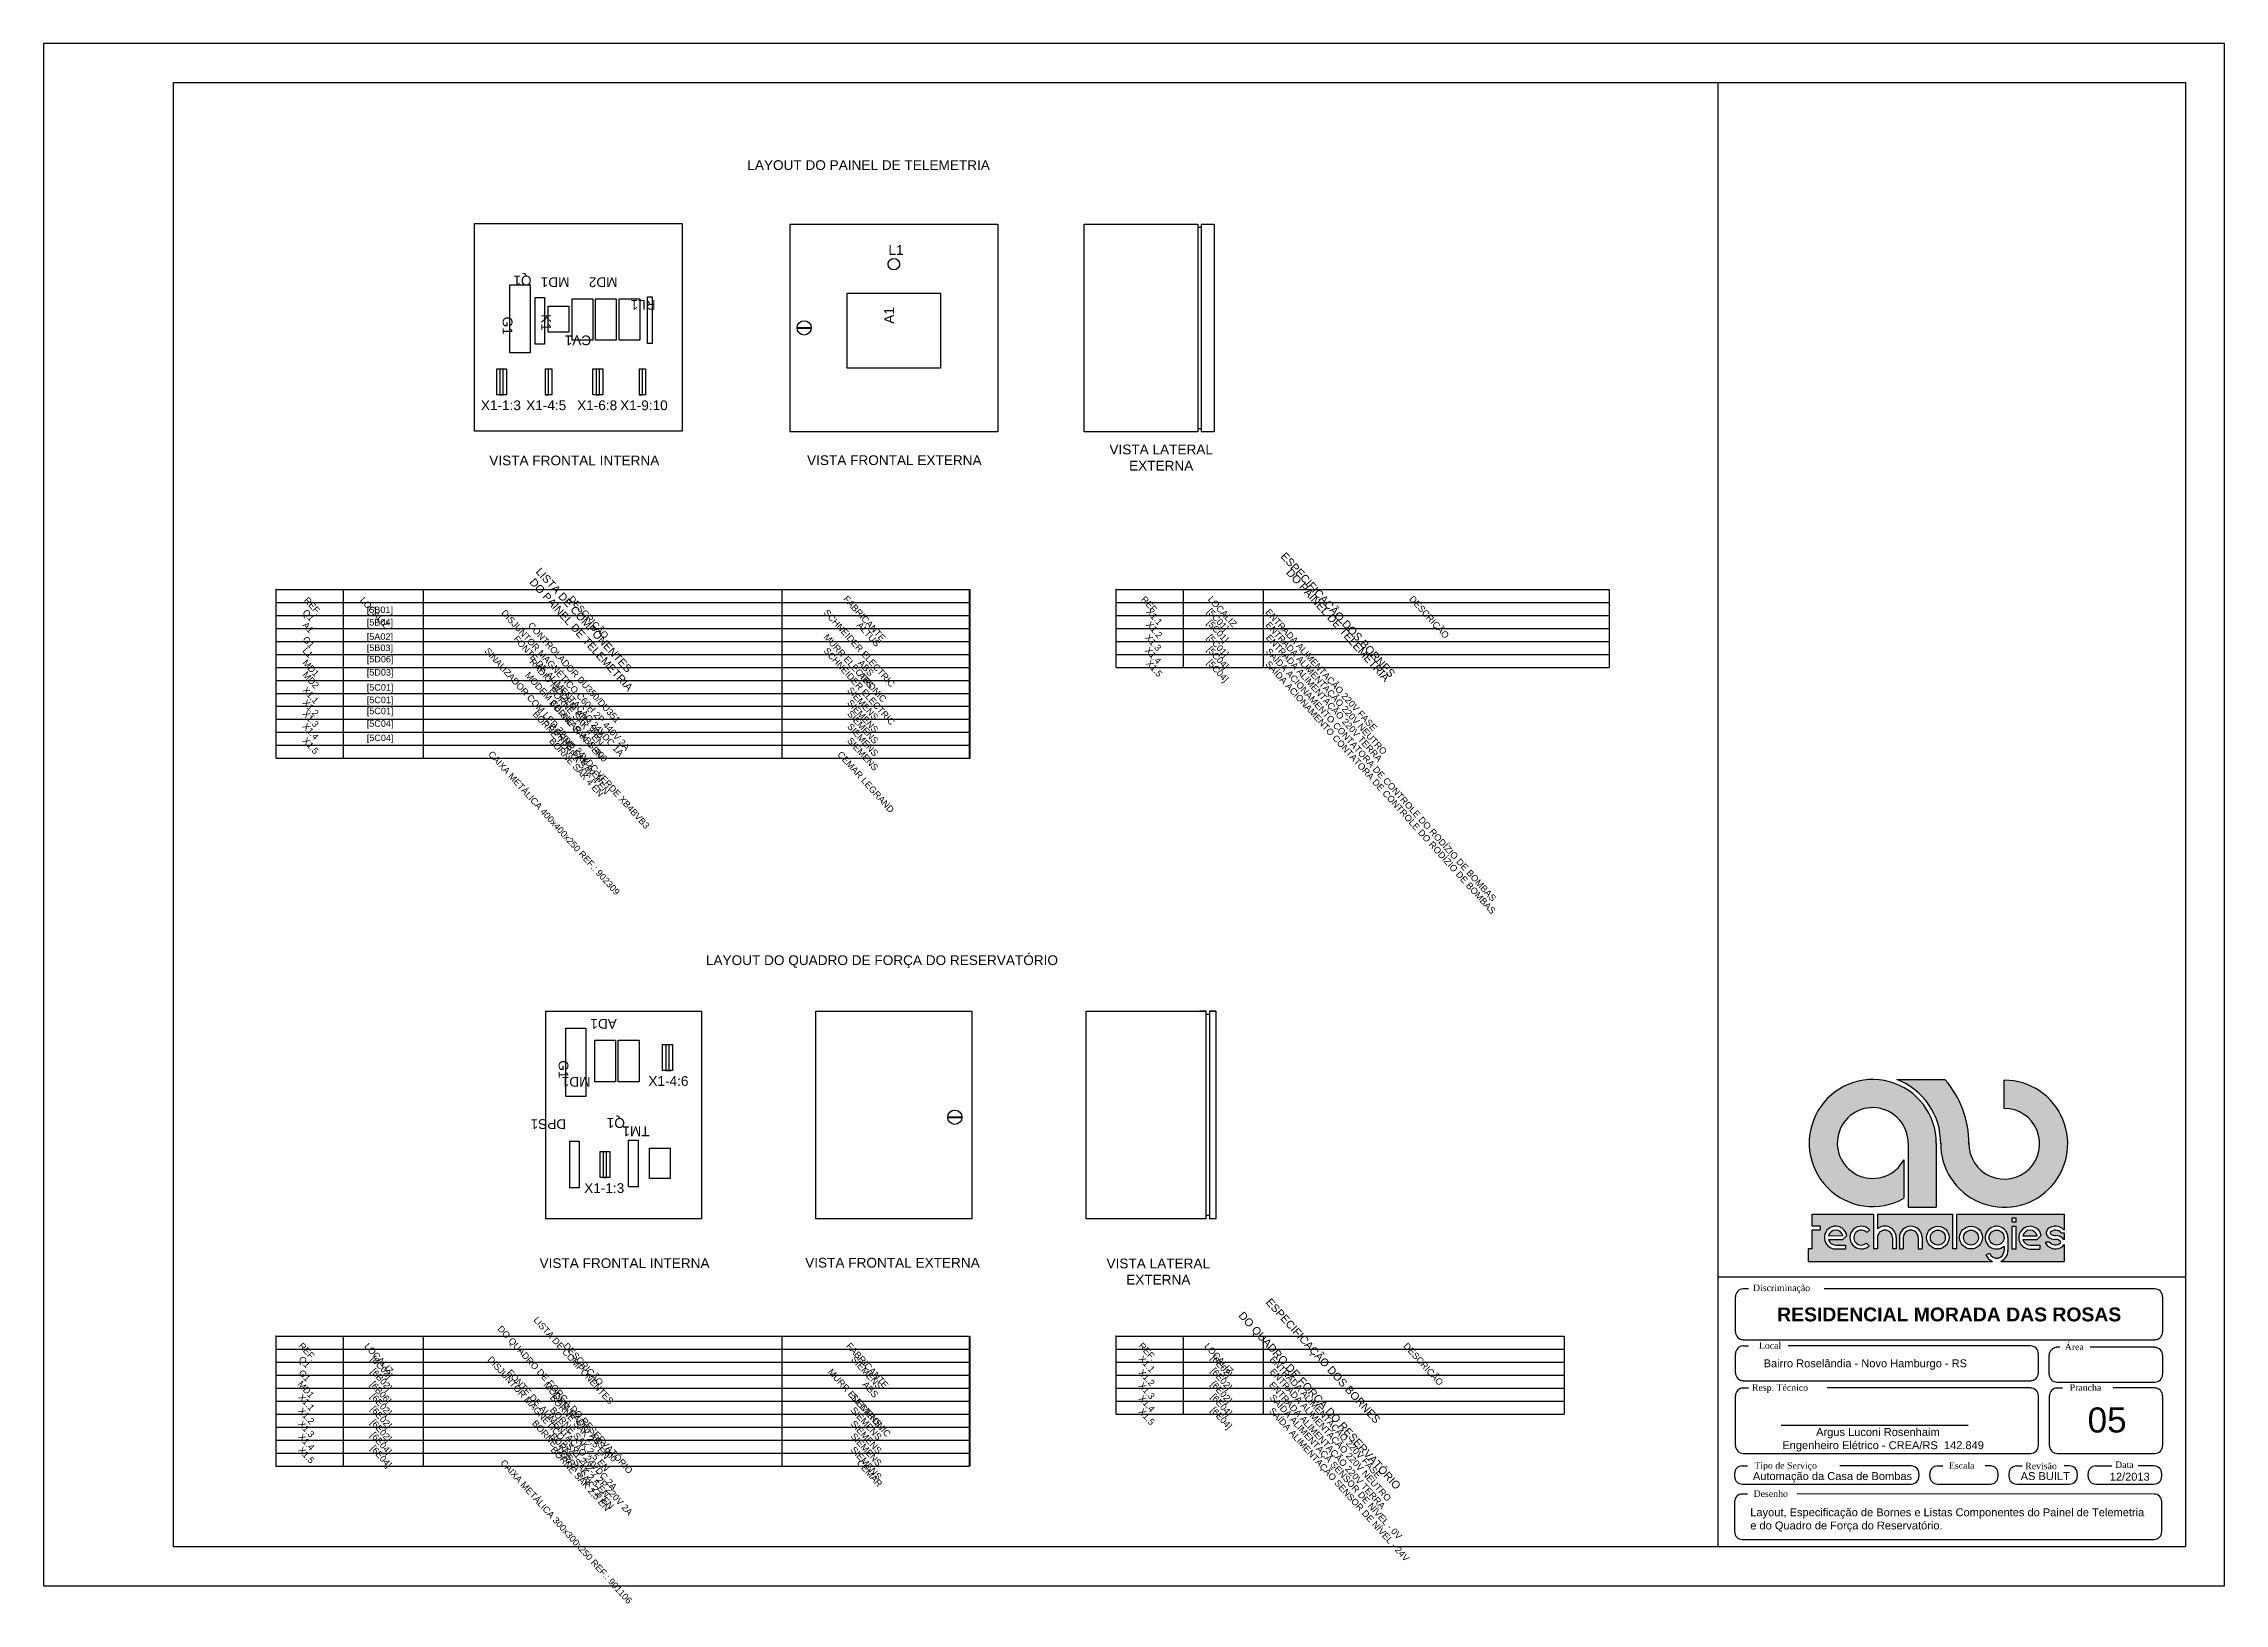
# Model space of a CAD drawing. Header units: millimetres. Extents: x 100 to 940, y 93 to 694.
import ezdxf
from ezdxf.enums import TextEntityAlignment as Align

# ---------------------------------------------------------------- set-up
doc = ezdxf.new("R2010")
doc.units = ezdxf.units.MM
doc.layers.add('PRANCHA', color=7, linetype='Continuous')
doc.layers.add('selo', color=7, linetype='Continuous')
doc.styles.add('Notes', font='Arial Regular.ttf', dxfattribs={"height": 3})
doc.styles.get("Standard").update_dxf_attribs({"font": 'Arial Regular.ttf'})

msp = doc.modelspace()

# ---------------------------------------------------------------- hatches: boundary and pattern name
at = {"layer": 'selo'}
h = msp.add_hatch(color=256, dxfattribs=at)
h.dxf.hatch_style = 1
h.paths.add_polyline_path([(832.33, 294.98), (813.8, 294.98, -0.314958), (830.72, 270.21, 2.411144), (855.21, 294.7), (855.21, 283.86, -2.45129), (841.58, 270.52, 0.182443)])
h.paths.add_polyline_path([(835.35, 243.04), (806.37, 243.04), (806.37, 237.41, -0.642986), (813.63, 234.09), (813.63, 229.71), (812.12, 229.71), (812.12, 234.09, 1), (806.37, 234.09), (806.37, 229.71), (804.86, 229.71), (804.86, 243.04), (781.24, 243.04), (781.24, 238.48), (784.26, 238.48), (784.26, 236.97), (781.23, 236.97), (781.23, 229.71), (779.69, 229.71), (779.69, 224.92), (850.67, 224.92, -0.214084), (848.15, 227.48), (849.6, 227.91, 0.821242), (855.14, 229.01), (855.14, 230.78, -4.60202), (856.65, 234.09), (856.65, 229.01, -0.309238), (853.85, 224.92), (878.25, 224.92), (878.25, 231.45, -0.100697), (877.78, 230.83, -0.45988), (871.2, 231.81), (871.2, 232.32), (872.69, 232.32, 0.427074), (876.81, 232, 0.410877), (876.82, 232.63, 0.186203), (874.92, 233.36, -0.181325), (872.05, 234.44, -0.458616), (872.04, 237.41, -0.41774), (878.25, 236.93), (878.25, 243.04), (836.89, 243.04), (836.89, 229.71), (835.35, 229.71)])
h.paths.add_polyline_path([(834.02, 234.09, -1), (825.25, 234.09, -1)], flags=16)
h.paths.add_polyline_path([(832.51, 234.09, -1), (826.76, 234.09, -1)], flags=0)
h.paths.add_polyline_path([(846.79, 234.09, -1), (838.03, 234.09, -1)], flags=16)
h.paths.add_polyline_path([(845.28, 234.09, -1), (839.54, 234.09, -1)], flags=0)
h.paths.add_polyline_path([(823.59, 234.09), (823.59, 229.71), (822.08, 229.71), (822.08, 234.09, 1), (816.33, 234.09), (816.33, 229.71), (814.82, 229.71), (814.82, 234.09, -1)], flags=16)
h.paths.add_polyline_path([(858.22, 241.69), (859.76, 241.69), (859.76, 240.17), (858.22, 240.17)], flags=16)
h.paths.add_polyline_path([(858.22, 238.48), (859.76, 238.48), (859.76, 229.67), (858.22, 229.67)], flags=16)
h.paths.add_polyline_path([(869.47, 234.88), (867.94, 233.3), (862.39, 233.3, 0.338023), (865.17, 231.18), (868.91, 231.18), (868.91, 229.67), (865.17, 229.67, -2.123663)], flags=16)
h.paths.add_polyline_path([(862.38, 234.78, -0.767778), (867.94, 234.81)], flags=0)
h.paths.add_polyline_path([(803.38, 237.05), (802.27, 236.02, 2.414214), (802.1, 231.96), (803.12, 230.85, -2.414214)], flags=16)
h.paths.add_polyline_path([(794.59, 234.92), (793.05, 233.34), (787.51, 233.34, 0.338023), (790.28, 231.22), (794.03, 231.22), (794.03, 229.71), (790.28, 229.71, -2.123663)], flags=16)
h.paths.add_polyline_path([(793.05, 234.85), (787.5, 234.82, -0.767778)], flags=0)
h.paths.add_polyline_path([(826.76, 234.09, 1), (832.51, 234.09, 1)], flags=0)
h.paths.add_polyline_path([(845.28, 234.09, 1), (839.54, 234.09, 1)], flags=0)
h.paths.add_polyline_path([(849.39, 234.09, 1), (855.14, 234.09, 1)], flags=17)
h.paths.add_polyline_path([(867.94, 234.81, 0.767778), (862.38, 234.78)], flags=0)
h.paths.add_polyline_path([(874.9, 234.87, -0.181325), (877.77, 233.8, -0.101013), (878.25, 233.18), (878.25, 235.92), (877.13, 235.92, 0.427074), (873.01, 236.24, 0.410877), (873, 235.61, 0.186203)], flags=17)
h.paths.add_polyline_path([(793.05, 234.85, 0.767778), (787.5, 234.82)], flags=0)
h = msp.add_hatch(color=256, dxfattribs=at)
h.dxf.hatch_style = 1
h.paths.add_polyline_path([(816.57, 249.21), (816.57, 264.06, -8.182778), (818.19, 270.43), (818.19, 245.77), (829, 245.77), (829, 270.37, 3.718524)])
h = msp.add_hatch(color=256, dxfattribs=at)
h.dxf.hatch_style = 1
h.paths.add_polyline_path([(787.5, 234.82), (793.05, 234.85, 0.767778)])
h.paths.add_polyline_path([(826.76, 234.09, 1), (832.51, 234.09, 1)])
h.paths.add_polyline_path([(845.28, 234.09, 1), (839.54, 234.09, 1)])
h.paths.add_polyline_path([(862.38, 234.78), (867.94, 234.81, 0.767778)])

# ---------------------------------------------------------------- linework, layer by layer
for p, q in [((745, 115), (745, 679)), ((544.57, 624.46), (544.57, 544.46)), ((544.57, 623.21), (545.82, 623.21)), ((545.82, 624.46), (545.82, 544.46)), ((390.2, 584.58), (395.69, 584.58)), ((390.2, 584.33), (395.69, 584.33)), ((274.53, 568.73), (275.78, 568.73)), ((275.78, 568.73), (275.78, 558.73)), ((277.03, 558.73), (277.03, 568.73)), ((293.24, 568.73), (293.24, 558.73)), ((294.49, 558.73), (294.49, 568.73)), ((295.74, 568.73), (295.74, 558.73)), ((311.6, 568.73), (312.85, 568.73)), ((312.85, 568.73), (312.85, 558.73)), ((314.1, 558.73), (314.1, 568.73)), ((329.4, 568.73), (329.4, 558.73)), ((330.65, 558.73), (330.65, 568.73)), ((331.9, 568.73), (331.9, 558.73)), ((275.78, 558.73), (277.03, 558.73)), ((293.24, 558.73), (294.49, 558.73)), ((312.85, 558.73), (314.1, 558.73)), ((329.4, 558.73), (330.65, 558.73)), ((544.57, 545.71), (545.82, 545.71)), ((189.62, 418.7), (189.62, 483.7)), ((189.62, 483.7), (456.62, 483.7)), ((215.4, 483.7), (215.4, 418.7)), ((246.17, 483.7), (246.17, 418.7)), ((384.3, 483.7), (384.3, 418.7)), ((513.17, 453.7), (513.17, 483.7)), ((513.17, 483.7), (703.02, 483.7)), ((538.95, 483.7), (538.95, 453.7)), ((569.73, 483.7), (569.73, 453.7)), ((703.02, 483.7), (703.02, 453.7)), ((189.62, 478.7), (456.62, 478.7)), ((189.62, 473.7), (456.62, 473.7)), ((513.17, 478.7), (703.02, 478.7)), ((513.17, 473.7), (703.02, 473.7)), ((189.62, 468.7), (456.62, 468.7)), ((189.62, 463.7), (456.62, 463.7)), ((513.17, 468.7), (703.02, 468.7)), ((513.17, 463.7), (703.02, 463.7)), ((189.62, 458.7), (456.62, 458.7)), ((189.62, 453.7), (456.62, 453.7)), ((513.17, 458.7), (703.02, 458.7)), ((513.17, 453.7), (703.02, 453.7)), ((189.62, 448.7), (456.62, 448.7)), ((189.62, 443.7), (456.62, 443.7)), ((189.62, 438.7), (456.62, 438.7)), ((189.62, 433.7), (456.62, 433.7)), ((189.62, 428.7), (456.62, 428.7)), ((189.62, 423.7), (456.62, 423.7)), ((189.62, 418.7), (456.62, 418.7)), ((547.82, 321.29), (545.32, 321.29)), ((547.82, 241.29), (547.82, 321.29)), ((549.07, 320.04), (547.82, 320.04)), ((551.57, 321.29), (549.07, 321.29)), ((549.07, 321.29), (549.07, 241.29)), ((551.57, 321.29), (550.32, 321.29)), ((338.43, 308.47), (339.68, 308.47)), ((339.68, 308.47), (339.68, 298.47)), ((340.93, 298.47), (340.93, 308.47)), ((339.68, 298.47), (340.93, 298.47)), ((340.3, 298.47), (341.55, 298.47)), ((448.24, 280.57), (453.73, 280.57)), ((448.24, 280.32), (453.73, 280.32)), ((314.32, 267.23), (315.57, 267.23)), ((315.57, 267.23), (315.57, 257.23)), ((316.82, 257.23), (316.82, 267.23)), ((315.57, 257.23), (316.82, 257.23)), ((549.07, 242.62), (547.82, 242.62)), ((189.62, 146.05), (189.62, 196.05)), ((189.62, 196.05), (456.62, 196.05)), ((215.4, 196.05), (215.4, 146.05)), ((246.17, 196.05), (246.17, 146.05)), ((384.3, 196.05), (384.3, 146.05)), ((513.17, 166.05), (513.17, 196.05)), ((513.17, 196.05), (685.64, 196.05)), ((538.95, 196.05), (538.95, 166.05)), ((569.73, 196.05), (569.73, 166.05)), ((685.64, 196.05), (685.64, 166.05)), ((189.62, 191.05), (456.62, 191.05)), ((189.62, 186.05), (456.62, 186.05)), ((513.17, 191.05), (685.64, 191.05)), ((513.17, 186.05), (685.64, 186.05)), ((189.62, 181.05), (456.62, 181.05)), ((513.17, 181.05), (685.64, 181.05)), ((189.62, 176.05), (456.62, 176.05)), ((189.62, 171.05), (456.62, 171.05)), ((513.17, 176.05), (685.64, 176.05)), ((513.17, 171.05), (685.64, 171.05)), ((189.62, 166.05), (456.62, 166.05)), ((189.62, 161.05), (456.62, 161.05)), ((513.17, 166.05), (685.64, 166.05)), ((189.62, 156.05), (456.62, 156.05)), ((189.62, 151.05), (456.62, 151.05)), ((189.62, 146.05), (456.62, 146.05))]:
    msp.add_line(p, q)
at = {"lineweight": 50}
for p, q in [((456.62, 483.7), (456.62, 418.7)), ((456.62, 196.05), (456.62, 146.05))]:
    msp.add_line(p, q, dxfattribs=at)
for points in [[(100, 100), (940, 100), (940, 693.94), (100, 693.94)], [(150, 679), (925, 679), (925, 115), (150, 115)], [(265.95, 624.64), (345.95, 624.64), (345.95, 544.64), (265.95, 544.64)], [(387.51, 624.46), (467.51, 624.46), (467.51, 544.46), (387.51, 544.46)], [(287.35, 574.82), (279.63, 574.82), (279.63, 601.09), (287.35, 601.09)], [(332.64, 596.42), (334.46, 596.42), (334.46, 578.42), (332.64, 578.42)], [(409.51, 597.8), (445.51, 597.8), (445.51, 569), (409.51, 569)], [(289.37, 596.12), (292.97, 596.12), (292.97, 578.12), (289.37, 578.12)], [(294.36, 582.76), (294.36, 592.76), (302.36, 592.76), (302.36, 582.76)], [(303.58, 579.67), (303.58, 595.67), (311.58, 595.67), (311.58, 579.67)], [(312.6, 579.67), (312.6, 595.67), (320.6, 595.67), (320.6, 579.67)], [(321.67, 579.67), (321.67, 595.67), (329.67, 595.67), (329.67, 579.67)], [(274.53, 568.73), (278.28, 568.73), (278.28, 558.73), (274.53, 558.73)], [(311.6, 568.73), (315.35, 568.73), (315.35, 558.73), (311.6, 558.73)], [(293.45, 321.29), (353.45, 321.29), (353.45, 241.29), (293.45, 241.29)], [(397.51, 321.29), (457.51, 321.29), (457.51, 241.29), (397.51, 241.29)], [(308.9, 288.41), (301.18, 288.41), (301.18, 314.68), (308.9, 314.68)], [(312.31, 294.08), (312.31, 310.08), (320.31, 310.08), (320.31, 294.08)], [(321.37, 294.08), (321.37, 310.08), (329.37, 310.08), (329.37, 294.08)], [(338.43, 308.47), (342.18, 308.47), (342.18, 298.47), (338.43, 298.47)], [(302.71, 271.23), (306.31, 271.23), (306.31, 253.23), (302.71, 253.23)], [(325.35, 271.65), (328.95, 271.65), (328.95, 253.65), (325.35, 253.65)], [(314.32, 267.23), (318.07, 267.23), (318.07, 257.23), (314.32, 257.23)], [(333.4, 256.82), (333.4, 268.47), (341.4, 268.47), (341.4, 256.82)]]:
    msp.add_lwpolyline(points, close=True)
for points in [[(544.57, 544.46), (500.82, 544.46), (500.82, 624.46), (544.57, 624.46)], [(545.82, 624.46), (550.82, 624.46), (550.82, 544.46), (545.82, 544.46)], [(545.82, 624.46), (550.82, 624.46), (550.82, 544.46), (545.82, 544.46)], [(293.24, 568.73), (295.74, 568.73), (295.74, 558.73), (293.24, 558.73)], [(329.4, 568.73), (331.9, 568.73), (331.9, 558.73), (329.4, 558.73)], [(547.82, 241.29), (501.57, 241.29), (501.57, 321.29), (547.82, 321.29)], [(549.07, 321.29), (551.57, 321.29), (551.57, 241.29), (549.07, 241.29)]]:
    msp.add_lwpolyline(points)
for centre, radius in [((427.51, 609.01), 2.2), ((392.95, 584.46), 2.75), ((450.99, 280.44), 2.75)]:
    msp.add_circle(centre, radius)
for p in [(189.62, 483.7), (189.62, 483.7), (189.62, 483.7), (513.17, 483.7), (189.62, 478.7), (189.62, 478.7), (189.62, 478.7), (189.62, 473.7), (189.62, 473.7), (189.62, 473.7), (513.17, 478.7), (513.17, 473.7), (189.62, 468.7), (189.62, 468.7), (189.62, 468.7), (189.62, 463.7), (189.62, 463.7), (513.17, 468.7), (189.62, 458.7), (189.62, 458.7), (189.62, 453.7), (189.62, 453.7), (189.62, 448.7), (189.62, 448.7), (189.62, 443.7), (189.62, 443.7), (189.62, 438.7), (189.62, 438.7), (189.62, 433.7), (189.62, 433.7), (189.62, 433.7), (189.62, 428.7), (189.62, 428.7), (189.62, 428.7), (456.62, 428.7), (189.62, 423.7), (189.62, 423.7), (189.62, 423.7), (456.62, 423.7), (456.62, 418.7), (189.62, 196.05), (189.62, 196.05), (513.17, 196.05), (189.62, 191.05), (189.62, 191.05), (189.62, 186.05), (189.62, 186.05), (189.62, 181.05), (189.62, 181.05), (189.62, 176.05), (189.62, 176.05), (189.62, 171.05), (189.62, 171.05), (189.62, 166.05), (189.62, 166.05), (189.62, 161.05), (189.62, 161.05), (189.62, 156.05), (189.62, 156.05), (189.62, 151.05), (189.62, 151.05), (189.62, 146.05), (189.62, 146.05)]:
    msp.add_point(p)
at = {"layer": 'selo'}
for p, q in [((813.8, 294.98), (832.33, 294.98)), ((855.21, 283.86), (855.21, 294.7)), ((818.19, 270.43), (818.19, 245.77)), ((829, 270.37), (829, 245.77)), ((816.57, 264.06), (816.57, 249.21)), ((818.19, 245.77), (829, 245.77)), ((781.23, 229.71), (781.23, 236.97)), ((784.26, 236.97), (781.23, 236.97)), ((781.24, 238.48), (781.24, 243.04)), ((781.24, 243.04), (804.86, 243.04)), ((784.26, 238.48), (781.24, 238.48)), ((784.26, 238.48), (784.26, 236.97)), ((802.27, 236.02), (803.38, 237.05)), ((804.86, 243.04), (804.86, 229.71)), ((806.37, 243.04), (806.37, 237.41)), ((806.37, 243.04), (835.35, 243.04)), ((835.35, 229.71), (835.35, 243.04)), ((836.89, 243.04), (878.25, 243.04)), ((836.89, 229.71), (836.89, 243.01)), ((858.22, 240.17), (858.22, 241.69)), ((858.22, 241.69), (859.76, 241.69)), ((858.22, 240.17), (859.76, 240.17)), ((858.22, 229.67), (858.22, 238.48)), ((858.22, 238.48), (859.76, 238.48)), ((859.76, 240.17), (859.76, 241.69)), ((859.76, 229.67), (859.76, 238.48)), ((877.13, 235.92), (878.25, 235.92)), ((878.25, 243.04), (878.25, 236.93)), ((878.25, 235.92), (878.25, 233.18)), ((781.23, 229.71), (779.69, 229.71)), ((779.69, 229.71), (779.69, 224.92)), ((787.5, 234.82), (793.05, 234.85)), ((787.51, 233.34), (793.05, 233.34)), ((790.28, 231.22), (794.03, 231.22)), ((790.28, 229.71), (794.03, 229.71)), ((793.05, 233.34), (794.59, 234.92)), ((794.03, 231.22), (794.03, 229.71)), ((802.1, 231.96), (803.12, 230.85)), ((806.37, 229.71), (804.86, 229.71)), ((806.37, 234.09), (806.37, 229.71)), ((812.12, 234.09), (812.12, 229.71)), ((813.63, 229.71), (812.12, 229.71)), ((813.63, 234.09), (813.63, 229.71)), ((814.82, 234.09), (814.82, 229.71)), ((814.82, 229.71), (816.33, 229.71)), ((816.33, 234.09), (816.33, 229.71)), ((822.08, 234.09), (822.08, 229.71)), ((822.08, 229.71), (823.59, 229.71)), ((823.59, 234.09), (823.59, 229.71)), ((830.17, 229.74), (829.63, 229.71)), ((836.89, 229.71), (835.35, 229.71)), ((849.6, 227.91), (848.15, 227.48)), ((855.14, 230.78), (855.14, 229.01)), ((856.65, 234.09), (856.65, 229.01)), ((859.76, 229.67), (858.22, 229.67)), ((862.38, 234.78), (867.94, 234.81)), ((862.39, 233.3), (867.94, 233.3)), ((865.17, 231.18), (868.91, 231.18)), ((865.17, 229.67), (868.91, 229.67)), ((867.94, 233.3), (869.47, 234.88)), ((868.91, 231.18), (868.91, 229.67)), ((872.69, 232.32), (871.2, 232.32)), ((871.2, 231.81), (871.2, 232.32)), ((878.25, 231.45), (878.25, 224.92)), ((745, 219), (925, 219)), ((779.69, 224.92), (850.67, 224.92)), ((853.85, 224.92), (878.25, 224.92)), ((751.61, 211.28), (751.61, 197.78)), ((756.69, 214.33), (754.66, 214.33)), ((913.21, 214.33), (785.84, 214.33)), ((916.26, 197.78), (916.26, 211.28)), ((754.66, 194.73), (913.21, 194.73)), ((751.61, 189.35), (751.61, 181.99)), ((754.66, 192.4), (756.69, 192.4)), ((865.35, 192.4), (771.93, 192.4)), ((868.39, 181.99), (868.39, 189.35)), ((872.46, 181.43), (872.46, 188.79)), ((876.56, 191.84), (875.51, 191.84)), ((913.21, 191.84), (888.36, 191.84)), ((916.26, 181.43), (916.26, 188.79)), ((754.66, 178.94), (865.35, 178.94)), ((875.51, 178.39), (913.21, 178.39)), ((751.61, 173.14), (751.61, 153.98)), ((754.66, 176.19), (756.69, 176.19)), ((865.35, 176.19), (787, 176.19)), ((868.39, 153.98), (868.39, 173.14)), ((872.55, 173.14), (872.55, 153.98)), ((875.6, 176.19), (877.63, 176.19)), ((913.21, 176.19), (897.13, 176.19)), ((916.26, 153.98), (916.26, 173.14)), ((769.31, 161.86), (841.3, 161.86)), ((751.26, 143.15), (751.26, 142.13)), ((754.31, 146.2), (756.34, 146.2)), ((754.66, 150.93), (865.35, 150.93)), ((819.36, 146.2), (791.92, 146.2)), ((822.41, 142.13), (822.41, 143.15)), ((826.47, 143.15), (826.47, 142.13)), ((829.52, 146.2), (831.56, 146.2)), ((849.85, 146.2), (847.82, 146.2)), ((852.9, 142.13), (852.9, 143.15)), ((856.97, 143.15), (856.97, 142.13)), ((860.01, 146.2), (862.05, 146.2)), ((875.6, 150.93), (913.21, 150.93)), ((880.34, 146.2), (878.31, 146.2)), ((883.39, 142.13), (883.39, 143.15)), ((887.46, 143.15), (887.46, 142.13)), ((890.51, 146.2), (896.7, 146.2)), ((912.87, 146.2), (906.79, 146.2)), ((915.92, 142.13), (915.92, 143.15)), ((754.31, 139.08), (819.36, 139.08)), ((754.31, 135.36), (756.34, 135.36)), ((912.72, 135.31), (775.47, 135.36)), ((829.52, 139.08), (849.85, 139.08)), ((860.01, 139.08), (880.34, 139.08)), ((890.51, 139.08), (912.87, 139.08)), ((751.26, 132.31), (751.26, 120.82)), ((915.89, 120.81), (915.94, 132.31)), ((754.31, 117.82), (912.89, 117.82))]:
    msp.add_line(p, q, dxfattribs=at)
msp.add_lwpolyline([(745, 115), (745, 219), (925, 219), (925, 115)], close=True, dxfattribs=at)
for centre, radius in [((829.63, 234.09), 4.38), ((829.63, 234.09), 2.87), ((842.41, 234.09), 4.38), ((842.41, 234.09), 2.87), ((852.26, 234.09), 2.87)]:
    msp.add_circle(centre, radius, dxfattribs=at)
for centre, radius, start, end in [((804.54, 270.51), 24.47, 359.67995, 299.47158), ((804.56, 270.5), 26.17, 359.37989, 69.30885), ((855.19, 270.24), 24.47, 179.36588, 89.95278), ((804.56, 270.5), 37.02, 359.35419, 41.3911), ((804.55, 270.5), 13.64, 359.69791, 331.82812), ((855.21, 270.23), 13.63, 178.81377, 90), ((790.28, 234.09), 4.38, 10.86006, 270), ((790.28, 234.09), 2.87, 15.26166, 165.32676), ((800.16, 234.08), 4.38, 42.62208, 312.62208), ((800.16, 234.08), 2.87, 42.62208, 312.62208), ((809.24, 234.09), 4.38, 0, 130.96179), ((809.24, 234.09), 2.87, 0, 180), ((819.2, 234.09), 4.38, 0, 180), ((819.2, 234.09), 2.87, 0, 180), ((852.26, 234.09), 4.38, 0, 310.96179), ((865.17, 234.05), 4.38, 10.86006, 270), ((865.17, 234.05), 2.87, 15.26166, 165.32676), ((873.33, 235.92), 1.96, 130.76197, 229.30976), ((874.91, 234.1), 4.38, 40.22623, 130.91522), ((873.33, 235.92), 0.45, 127.13552, 232.25915), ((874.9, 237.7), 2.82, 227.77573, 270.15365), ((874.91, 234.11), 2.86, 39.28503, 131.78937), ((790.28, 234.09), 2.87, 195.29423, 270), ((852.26, 229.01), 4.38, 200.39961, 248.7344), ((852.26, 229.01), 2.87, 202.42288, 0), ((852.26, 229.01), 4.38, 291.2656, 0), ((865.17, 234.05), 2.87, 195.29423, 270), ((874.91, 234.14), 4.38, 212.12828, 310.91522), ((874.91, 237.73), 4.37, 229.01082, 270.04177), ((874.91, 234.13), 2.86, 219.28503, 311.78937), ((874.91, 230.51), 4.37, 49.01082, 90.04177), ((874.92, 230.54), 2.82, 47.77573, 90.15365), ((876.49, 232.32), 0.45, 307.13552, 52.25915), ((876.49, 232.32), 1.96, 26.23751, 49.30976), ((876.49, 232.32), 1.96, 310.76197, 333.76249), ((754.66, 211.28), 3, 90, 180), ((913.21, 211.28), 3, 0, 90), ((754.66, 197.78), 3, 180, 270), ((913.21, 197.78), 3, 270, 0), ((754.66, 189.35), 3, 90, 180), ((865.35, 189.35), 3, 0, 90), ((875.51, 188.79), 3, 90, 180), ((913.21, 188.79), 3, 0, 90), ((754.66, 181.99), 3, 180, 270), ((865.35, 181.99), 3, 270, 0), ((875.51, 181.43), 3, 180, 270), ((913.21, 181.43), 3, 270, 0), ((754.66, 173.14), 3, 90, 180), ((865.35, 173.14), 3, 0, 90), ((875.6, 173.14), 3, 90, 180), ((913.21, 173.14), 3, 0, 90), ((754.66, 153.98), 3, 180, 270), ((865.35, 153.98), 3, 270, 0), ((875.6, 153.98), 3, 180, 270), ((913.21, 153.98), 3, 270, 0), ((754.31, 143.15), 3, 90, 180), ((819.36, 143.15), 3, 0, 90), ((829.52, 143.15), 3, 90, 180), ((849.85, 143.15), 3, 0, 90), ((860.01, 143.15), 3, 90, 180), ((880.34, 143.15), 3, 0, 90), ((890.51, 143.15), 3, 90, 180), ((912.87, 143.15), 3, 0, 90), ((754.31, 142.13), 3, 180, 270), ((754.31, 132.31), 3, 90, 180), ((819.36, 142.13), 3, 270, 0), ((829.52, 142.13), 3, 180, 270), ((849.85, 142.13), 3, 270, 0), ((860.01, 142.13), 3, 180, 270), ((880.34, 142.13), 3, 270, 0), ((890.51, 142.13), 3, 180, 270), ((912.87, 142.13), 3, 270, 0), ((912.89, 132.31), 3, 0, 90), ((754.31, 120.82), 3, 180, 270), ((912.89, 120.82), 3, 270, 0)]:
    msp.add_arc(centre, radius, start, end, dxfattribs=at)

# ---------------------------------------------------------------- texts
at = {"style": 'Notes'}
for s, height, p in [('ESPECIFICAÇÃO DOS BORNES', 3, (597.45, 472.93)), ('DO PAINEL DE TELEMETRIA', 3, (597.45, 469.01)), ('REF.', 2.5, (525.21, 476.81)), ('LOCALIZ.', 2.5, (553.48, 474.01)), ('DESCRIÇÃO', 2.5, (632.78, 472.22)), ('X1.1', 2.5, (526.92, 472.32)), ('X1.2', 2.5, (526.92, 467.34)), ('[5C01]', 2.5, (551.35, 471.25)), ('[5C01]', 2.5, (551.35, 466.85)), ('ENTRADA ALIMENTAÇÃO 220V FASE ', 2.5, (591.52, 451.53)), ('ENTRADA ALIMENTAÇÃO 220V NEUTRO', 2.5, (593.15, 444.86)), ('X1.3', 2.5, (526.48, 462.37)), ('[5C01]', 2.5, (551.35, 461.23)), ('ENTRADA ALIMENTAÇÃO 220V TERRA', 2.5, (592.3, 441.05)), ('X1.4', 2.5, (526.48, 457.39)), ('X1.5', 2.5, (526.89, 452.41)), ('[5C04]', 2.5, (551.35, 456.55)), ('[5C04]', 2.5, (551.35, 451.54)), ('SAÍDA ACIONAMENTO CONTATORA DE CONTROLE DO RODÍZIO DE BOMBAS', 2.5, (614.05, 406.63)), ('SAÍDA ACIONAMENTO CONTATORA DE CONTROLE DO RODÍZIO DE BOMBAS', 2.5, (614.24, 411.5))]:
    msp.add_text(s, height=height, rotation=312.16458, dxfattribs=at).set_placement(p, align=Align.CENTER)
for s, height, p in [('DO PAINEL DE TELEMETRIA', 3, (286.93, 486.34)), ('LISTA DE COMPONENTES', 3, (289.36, 490.4)), ('REF.', 2.5, (200.08, 479.41)), ('LOCALIZ.', 2.5, (221.67, 479.41)), ('DESCRIÇÃO', 2.5, (302.03, 479.87)), ('FABRICANTE', 2.5, (407.84, 479.9)), ('A1', 2.5, (199.54, 469.81)), ('Q1', 2.5, (199.54, 474.66)), ('DISJUNTOR MAGNÉTICO C60H 2P 440V 2A', 2.5, (276.1, 474.54)), ('CONTROLADOR DU350/DU351', 2.5, (286.38, 469.69)), ('SCHNEIDER ELECTRIC', 2.5, (400.27, 474.62)), ('ALTUS', 2.5, (413.03, 469.78)), ('G1', 2.5, (199.54, 464.3)), ('FONTE DE ALIMENTAÇÃO 24VDC 1A', 2.5, (280.8, 464.52)), ('MURR ELECTRONIC', 2.5, (400.27, 465.2)), ('L1', 2.5, (199.54, 459.99)), ('MD1', 2.5, (199.54, 455.34)), ('SINALIZADOR COM LED 22mm 24VDC VERDE XB4BVB3', 2.5, (269.64, 459.87)), ('RÁDIO MODEM ABS 900', 2.5, (286.91, 455.66)), ('SCHNEIDER ELECTRIC', 2.5, (400.27, 459.96)), ('ABS', 2.5, (413.48, 455.22)), ('X1.1', 2.5, (199.54, 444.77)), ('MD2', 2.5, (199.54, 450.73)), ('MODEM CELULAR ABS 400', 2.5, (285.26, 450.53)), ('BORNE SAK 4 EN', 2.5, (294.53, 444.66)), ('SIEMENS', 2.5, (409.33, 444.74)), ('ABS', 2.5, (413.48, 450.52)), ('X1.2', 2.5, (199.54, 439.93)), ('X1.3', 2.5, (199.54, 435.68)), ('BORNE TERRA SAK 4 EN', 2.5, (288.18, 435.56)), ('BORNE SAK 4 EN', 2.5, (294.53, 439.81)), ('SIEMENS', 2.5, (409.33, 439.89)), ('SIEMENS', 2.5, (409.33, 435.64)), ('X1.4', 2.5, (199.54, 430.83)), ('BORNE SAK 4 EN', 2.5, (294.53, 430.71)), ('SIEMENS', 2.5, (409.33, 430.79)), ('X1.5', 2.5, (199.54, 425.32)), ('CAIXA METÁLICA 400x400x250 REF.: 902309', 2.5, (271.08, 420.12)), ('BORNE SAK 4 EN', 2.5, (294.53, 425.2)), ('CEMAR LEGRAND', 2.5, (405.57, 420)), ('SIEMENS', 2.5, (409.33, 425.29)), ('ESPECIFICAÇÃO DOS BORNES', 3, (570.56, 209.01)), ('LISTA DE COMPONENTES', 2.5, (288.49, 202.18)), ('DO QUADRO DE FORÇA DO RESERVATÓRIO', 3, (560.03, 203.88)), ('REF.', 2.5, (198.02, 192.26)), ('LOCALIZ.', 2.5, (223.34, 192.08)), ('DO QUADRO DE FORÇA DO RESERVATÓRIO', 2.5, (274.65, 198.81)), ('DESCRIÇÃO', 2.5, (300.02, 192.2)), ('FABRICANTE', 2.5, (408.96, 192.2)), ('REF.', 2.5, (521.58, 192.26)), ('LOCALIZ.', 2.5, (546.89, 192.08)), ('DESCRIÇÃO', 2.5, (623.58, 192.2)), ('Q1', 2.5, (198.02, 187.05)), ('[6C02]', 2.5, (225.8, 187.15)), ('DISJUNTOR MAGNÉTICO 5SX1.202-7 2P 220V 2A', 2.5, (270.81, 186.98)), ('SIEMENS', 2.5, (410.86, 187)), ('X1.1', 2.5, (521.58, 187.18)), ('[6E02]', 2.5, (549.36, 187.51)), ('ENTRADA ALIMENTAÇÃO 220V FASE', 2.5, (572.11, 187)), ('MD1', 2.5, (197.67, 177.48)), ('G1', 2.5, (198.02, 181.83)), ('[6B06]', 2.5, (225.51, 177.36)), ('[6B02]', 2.5, (225.8, 182.37)), ('FONTE DE ALIMENTAÇÃO 24VDC 2A', 2.5, (278.24, 181.9)), ('MODEM RADIO ABS 900', 2.5, (292.3, 177.17)), ('MURR ELECTRONIC', 2.5, (401.89, 182.19)), ('ABS', 2.5, (415.19, 177.34)), ('X1.2', 2.5, (521.58, 181.94)), ('X1.3', 2.5, (521.58, 176.89)), ('[6E02]', 2.5, (549.36, 182.58)), ('[6E02]', 2.5, (549.36, 177.48)), ('ENTRADA ALIMENTAÇÃO 220V TERRA', 2.5, (571.84, 177.19)), ('ENTRADA ALIMENTAÇÃO 220V NEUTRO', 2.5, (572.11, 182.27)), ('X1.1', 2.5, (197.91, 172.42)), ('X1.2', 2.5, (197.91, 167.17)), ('[6E02]', 2.5, (225.69, 172.74)), ('[6E02]', 2.5, (225.69, 167.82)), ('BORNE SAK 2,5 EN', 2.5, (294.82, 172.24)), ('BORNE SAK 2,5 EN', 2.5, (294.82, 167.51)), ('SIEMENS', 2.5, (410.68, 172.5)), ('SIEMENS', 2.5, (410.68, 167.47)), ('X1.4', 2.5, (521.58, 171.94)), ('X1.5', 2.5, (521.58, 166.89)), ('[6E04]', 2.5, (549.36, 172.58)), ('[6E04]', 2.5, (549.36, 167.48)), ('SAÍDA ALIMENTAÇÃO SENSOR DE NÍVEL - 24V', 2.5, (571.84, 167.19)), ('SAÍDA ALIMENTAÇÃ SENSOR DE NÍVEL - 0V', 2.5, (572.11, 172.27)), ('X1.3', 2.5, (197.91, 162.13)), ('[6E02]', 2.5, (225.69, 162.72)), ('BORNE TERRA SAK 2,5 EN', 2.5, (287.96, 162.42)), ('SIEMENS', 2.5, (410.68, 162.21)), ('X1.4', 2.5, (197.91, 157.14)), ('X1.5', 2.5, (197.91, 152.1)), ('[6E04]', 2.5, (225.69, 157.79)), ('[6E04]', 2.5, (225.69, 152.69)), ('BORNE SAK 2,5 EN', 2.5, (294.82, 157.47)), ('BORNE SAK 2,5 EN', 2.5, (295.1, 152.24)), ('SIEMENS', 2.5, (410.68, 157.44)), ('SIEMENS', 2.5, (410.68, 152.18)), ('CAIXA METÁLICA 300x300x250 REF.: 901106', 2.5, (275.78, 147.19)), ('CEMAR', 2.5, (413, 147.12))]:
    msp.add_text(s, height=height, rotation=312.16458, dxfattribs=at).set_placement(p)
for s, p in [('[5B01]', (224.47, 474.64)), ('[5B04]', (224.47, 469.8)), ('[5A02]', (224.47, 464.29)), ('[5B03]', (224.47, 459.98)), ('[5D06]', (224.47, 455.61)), ('[5D03]', (224.47, 450.55)), ('[5C01]', (224.47, 444.76)), ('[5C01]', (224.47, 439.91)), ('[5C01]', (224.47, 435.66)), ('[5C04]', (224.47, 430.81)), ('[5C04]', (224.47, 425.31))]:
    msp.add_text(s, height=2.5, dxfattribs=at).set_placement(p)
at = {"char_height": 3.75, "style": 'Notes'}
for s, width, insert, attachment_point in [('LAYOUT DO PAINEL DE TELEMETRIA', 141.5358, (371.04, 649.03), 1), ('L1', 3.5666, (425.4, 616.32), 1), ('X1-1:3', 9.8102, (268.43, 556.52), 1), ('X1-4:5', 9.8102, (285.88, 556.52), 1), ('X1-6:8', 9.8102, (305.5, 556.52), 1), ('X1-9:10', 9.8102, (322.05, 556.52), 1), ('VISTA LATERAL \\PEXTERNA', 88.6806, (530.47, 534.51), 5), ('VISTA FRONTAL INTERNA', 90.6078, (304.41, 533.37), 5), ('VISTA FRONTAL EXTERNA', 90.6078, (427.68, 533.48), 5), ('LAYOUT DO QUADRO DE FORÇA DO RESERVATÓRIO', 141.5358, (355.1, 342.8), 1), ('X1-4:6', 9.8102, (332.95, 296.26), 1), ('X1-1:3', 9.8102, (308.22, 255.02), 1), ('VISTA FRONTAL INTERNA', 90.6078, (291.03, 226.11), 1), ('VISTA FRONTAL EXTERNA', 90.6078, (393.35, 226.28), 1), ('VISTA LATERAL \\PEXTERNA', 88.6806, (529.36, 220.99), 5)]:
    msp.add_mtext_dynamic_manual_height_columns(s, width=width, gutter_width=15, heights=[0], dxfattribs=dict(at, insert=insert, attachment_point=attachment_point))
at = {"char_height": 3.75, "attachment_point": 1, "style": 'Notes'}
for s, insert, rotation in [('Q1', (287.93, 600.83), 180), ('MD1', (302.57, 600.19), 180), ('MD2', (321.07, 600.16), 180), ('G1', (280.59, 588.78), 270), ('K1', (295.46, 589.77), 270), ('RL1', (335.72, 591.5), 180), ('A1', (423.78, 586.06), 90), ('CV1', (310.92, 577.79), 180), ('AD1', (320.77, 314.56), 180), ('G1', (302.13, 302.37), 270), ('MD1', (310.63, 292.2), 180), ('DPS1', (301.27, 275.93), 180), ('Q1', (323.91, 276.35), 180), ('TM1', (333.4, 273.13), 180)]:
    msp.add_mtext_dynamic_manual_height_columns(s, width=11.7467, gutter_width=15, heights=[0], dxfattribs=dict(at, insert=insert, rotation=rotation))
at = {"layer": 'PRANCHA', "insert": (757.37, 129.81), "char_height": 3.0492, "width": 152.284, "attachment_point": 1}
msp.add_mtext('Layout, Especificação de Bornes e Listas Componentes do Painel de Telemetria e do Quadro de Força do Reservatório.', dxfattribs=at)
at = {"layer": 'selo', "attachment_point": 1}
for s, insert, char_height, width in [('\\FTIMES.TTF;Discriminação', (758.42, 215.97), 2.5, 101.64), ('\\FTIMES.TTF;Local', (760.69, 193.8), 2.5, 81.312), ('\\FTIMES.TTF;Área', (878.5, 193.24), 2.5, 81.312), ('\\FTIMES.TTF;Resp. Técnico', (758.04, 177.58), 2.5, 101.64), ('\\FTIMES.TTF;Prancha', (880.4, 177.58), 2.5, 101.64), ('05', (887.31, 168.67), 9.667, 225.5527), ('Automação da Casa de Bombas', (758.38, 143.74), 3.0492, 71.148), ('\\FTIMES.TTF;Tipo de Serviço', (758.94, 147.56), 2.5, 101.64), ('\\FTIMES.TTF;Escala', (833.89, 147.56), 2.5, 40.656), ('AS BUILT', (861.52, 143.74), 3.049, 71.148), ('{\\Ftimes.ttf|c0;Revisão}', (863.3, 147.37), 2.5, 101.64), ('12/2013', (895.83, 143.51), 3.049, 71.148), ('\\FTIMES.TTF;Data', (897.92, 147.87), 2.5, 40.656), ('{\\Ftimes.ttf|c0;Desenho}', (758.66, 136.72), 2.5, 101.64)]:
    msp.add_mtext(s, dxfattribs=dict(at, insert=insert, char_height=char_height, width=width))
for s, insert, char_height in [('{\\fArial|b1|i0|c0|p34;RESIDENCIAL MORADA DAS ROSAS}', (767.75, 207.15), 5.3361), ('Bairro Roselândia - Novo Hamburgo - RS', (762.51, 187.18), 3.0492), ('           Argus Luconi Rosenhaim\\PEngenheiro Elétrico - CREA/RS  142.849', (769.72, 160.73), 3.0492)]:
    msp.add_mtext(s, dxfattribs=dict(at, insert=insert, char_height=char_height))

doc.saveas('drawing.dxf')
